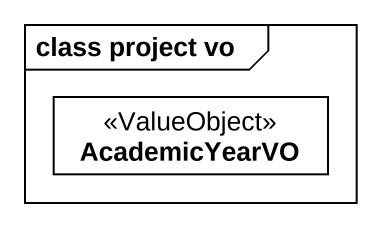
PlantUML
@startuml
mainframe class project vo
hide circle
hide empty members
class AcademicYearVO <<ValueObject>>
@enduml
